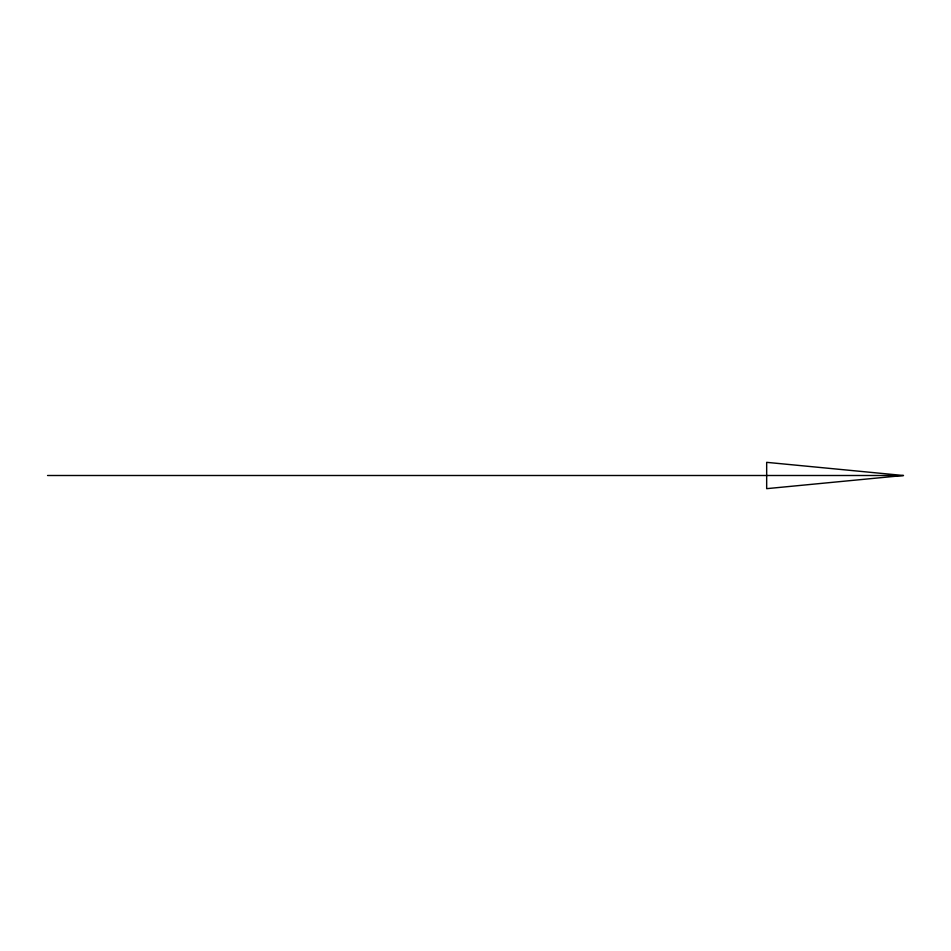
<?xml version="1.0" encoding="UTF-8"?>
<svg xmlns="http://www.w3.org/2000/svg" width="951" height="951" viewBox="0 0 951 951"><rect width="100%" height="100%" fill="white"/><g stroke="black" fill="none" stroke-linecap="round" stroke-linejoin="round"><path stroke-width="1.43" d="M903.45 475.5L766.672 488.659L766.672 462.341L903.45 475.5L47.55 475.5"/></g></svg>
